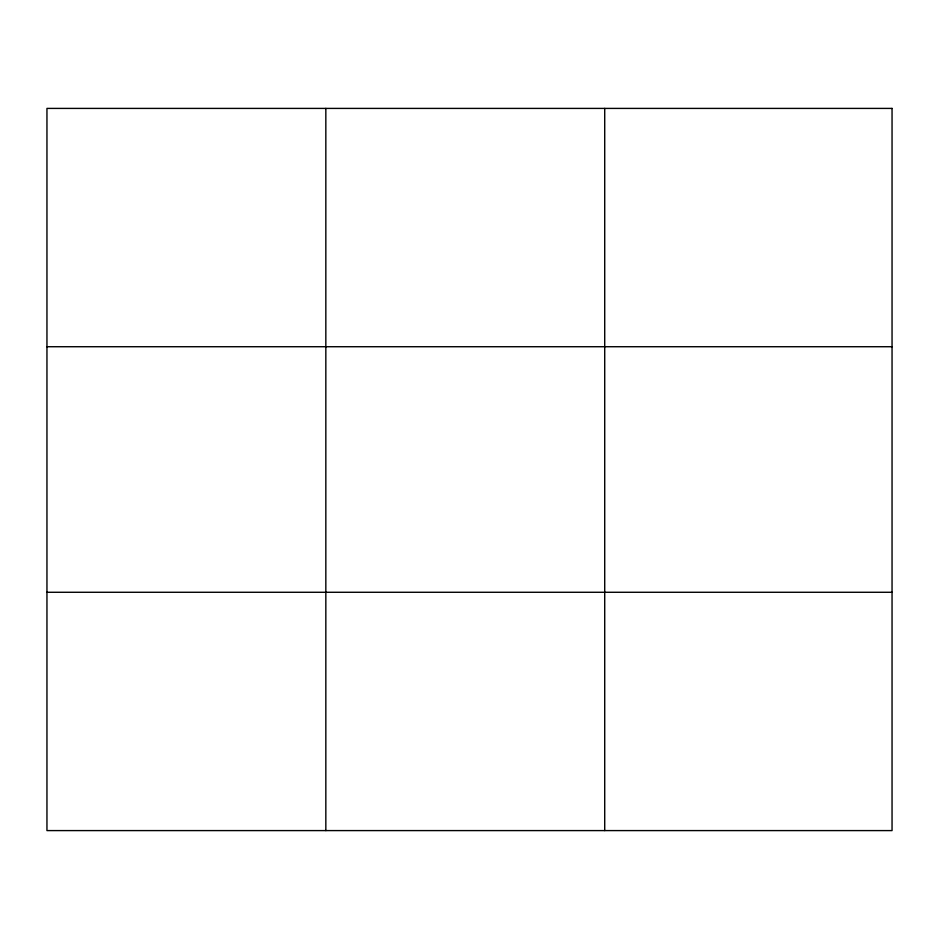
<?xml version="1.0" encoding="UTF-8"?>
<svg xmlns="http://www.w3.org/2000/svg" width="939" height="939" viewBox="0 0 939 939"><rect width="100%" height="100%" fill="white"/><g stroke="black" fill="none" stroke-linecap="round" stroke-linejoin="round"><path stroke-width="1.41" d="M325.833 830.592L325.833 108.408M604.716 830.592L604.716 108.408M46.95 346.726L892.05 346.726M46.95 592.274L892.05 592.274M892.05 108.408L892.05 830.592L46.95 830.592L46.95 108.408L892.05 108.408"/></g></svg>
